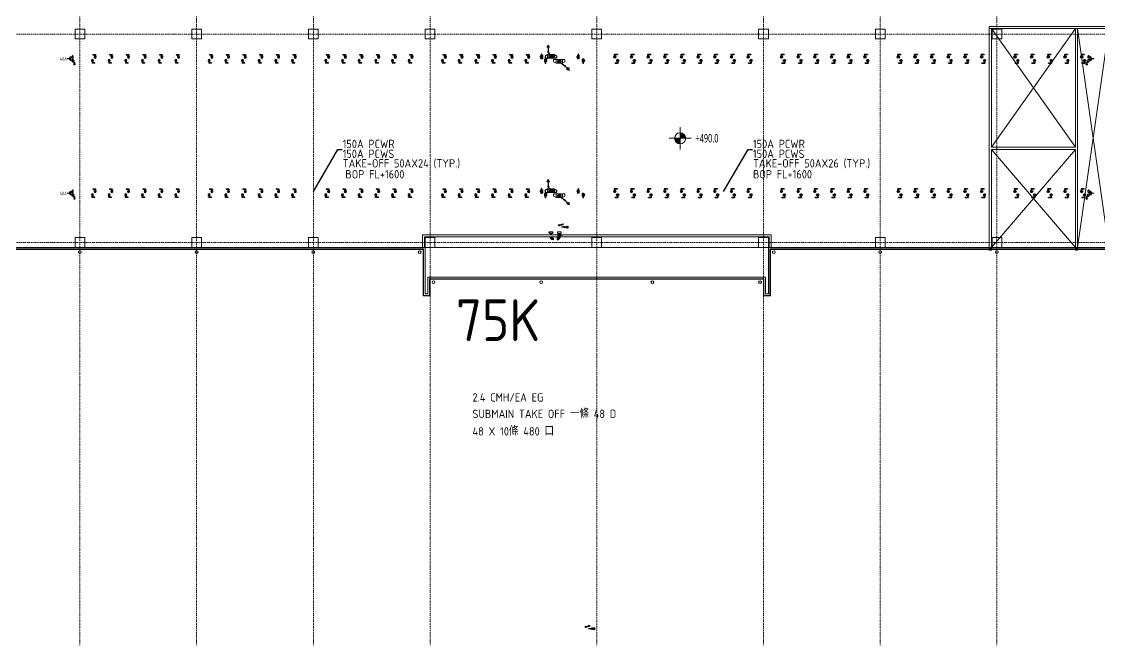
# Model space of a CAD drawing. Extents: x -181672 to 290600, y -29000 to 395522.
# Drawn here: x 97800 to 175378, y -29000 to 15900 of the extents above; entities that cross this region are included whole.
import ezdxf

# ---------------------------------------------------------------- set-up
doc = ezdxf.new("R2010")
doc.units = 0
doc.header["$LTSCALE"] = 10
for name, pattern in [('H12PL2$0$JJP_三點線', [0.9, 0.3, -0.15, 0, -0.15, 0, -0.15, 0, -0.15]), ('XFM7P20PCW-200K$0$CENTER', [2, 1.25, -0.25, 0.25, -0.25]), ('XFM7P20PCW-200K$0$CENTER2', [1.125, 0.75, -0.125, 0.125, -0.125])]:
    doc.linetypes.add(name, pattern=pattern)
for name, color, linetype in [('H12PL2$0$A-LABEL-HIGH.200K', 252, 'Continuous'), ('H12PL2$0$A-OBJE-2D', 252, 'Continuous'), ('H12PL2$0$A-OBJE-MEP', 252, 'Continuous'), ('H12PL2$0$A-WALL-EX', 252, 'Continuous'), ('H12PL2$0$A-WALL-IN', 252, 'Continuous'), ('H12PL2$0$A-WALL-IN.200K', 252, 'Continuous'), ('H12PL2$0$Hattch', 252, 'Continuous'), ('H12PL2$0$S-COL', 252, 'Continuous'), ('H12PL2$0$S-GRID', 252, 'Continuous'), ('H12PL2$0$S-SLAB-SHOW.200K', 252, 'Continuous'), ('H12PL2$0$S-WALL', 252, 'Continuous'), ('XFM7P20PCW$0$U-PV-TXT', 252, 'Continuous'), ('XFM7P20PCW-200K$0$M-CWTR-CENT', 1, 'XFM7P20PCW-200K$0$CENTER'), ('XFM7P20PCW-200K$0$M-CWTR-VAVE', 3, 'Continuous'), ('XFM7P20PCW-200K$0$M-FM-LINE2', 2, 'Continuous'), ('XFM7P20PCW-200K$0$P-PCWR-20.7-P', 6, 'Continuous'), ('XFM7P20PCW-200K$0$PCW 50K', 86, 'Continuous'), ('XFM7P20PCW-200K$0$PIPE-TEXT', 1, 'Continuous'), ('XFM7P20PCW-200K$0$U-PCW-TXT', 3, 'Continuous'), ('XFM7P20PCW-200K$0$U-PV-TXT', 3, 'Continuous')]:
    doc.layers.add(name, color=color, linetype=linetype)
doc.layers.add('XFM7P20PCW-200K$0$M-PIPE-PCWS', color=3, linetype='Continuous', lineweight=9)
doc.styles.add('H12PL2$0$Standard', font='', dxfattribs={"width": 0.8})
doc.styles.add('XFM7P20PCW$0$aa-txt', font='isocp.shx', dxfattribs={"bigfont": 'chineset'})
doc.styles.add('XFM7P20PCW-200K$0$aa-txt', font='isocp.shx', dxfattribs={"bigfont": 'chineset'})
doc.styles.add('XFM7P20PCW-200K$0$dim-txt', font='isocp.shx', dxfattribs={"width": 0.7, "bigfont": 'chineset'})
doc.styles.get('H12PL2$0$Standard').set_extended_font_data('Microsoft JhengHei')
doc.dimstyles.new('XFM7P20PCW-200K$0$adim-100', dxfattribs={"dimscale": 100, "dimtxt": 0.25, "dimasz": 0.25, "dimexe": 0.1, "dimexo": 0.5, "dimgap": 0.15, "dimtad": 0, "dimdec": 4, "dimtxsty": 'XFM7P20PCW-200K$0$dim-txt', "dimcen": -0.025, "dimclrd": 3, "dimclre": 3, "dimclrt": 256, "dimadec": 0, "dimazin": 0, "dimtfac": 1, "dimtdec": 4, "dimtmove": 0, "dimatfit": 3, "dimfxl": 1.25, "dimarcsym": 0})

# ---------------------------------------------------------------- blocks, each defined once
blk = doc.blocks.new('H12PL2')
at = {"layer": 'H12PL2$0$Hattch', "linetype": 'Continuous', "lineweight": 0}
for points in [[(145200, 7500), (145600, 7500), (145569.55, 7653.07), (145482.84, 7782.84), (145353.07, 7869.55), (145200, 7900)], [(145200, 7500), (144800, 7500), (144830.45, 7346.93), (144917.16, 7217.16), (145046.93, 7130.45), (145200, 7100)]]:
    blk.add_hatch(color=256, dxfattribs=at).paths.add_polyline_path(points)
at = {"layer": 'H12PL2$0$A-LABEL-HIGH.200K', "lineweight": 0}
for p, q in [((145200, 6700), (145200, 8300)), ((144400, 7500), (146000, 7500))]:
    blk.add_line(p, q, dxfattribs=at)
blk.add_circle((145200, 7500), 400, dxfattribs=at)
at = {"layer": 'H12PL2$0$A-OBJE-2D', "lineweight": 0}
for p, q in [((167600, 6850), (173650, 15400)), ((173650, 6850), (167600, 15400)), ((173800, -350), (176050, 15400)), ((176050, -350), (173800, 15400)), ((167600, -350), (173650, 6700)), ((173650, -350), (167600, 6700))]:
    blk.add_line(p, q, dxfattribs=at)
at = {"layer": 'H12PL2$0$A-OBJE-MEP', "lineweight": 0, "flags": 128}
for points in [[(102095, -700, 1), (101905, -700, 1)], [(110495, -700, 1), (110305, -700, 1)], [(118895, -700, 1), (118705, -700, 1)], [(126545, -700, 1), (126355, -700, 1)], [(152045, -700, 1), (151855, -700, 1)], [(159695, -700, 1), (159505, -700, 1)], [(168095, -700, 1), (167905, -700, 1)], [(127545, -2850, 1), (127355, -2850, 1)], [(135295, -2850, 1), (135105, -2850, 1)], [(143295, -2850, 1), (143105, -2850, 1)], [(151045, -2850, 1), (150855, -2850, 1)]]:
    blk.add_lwpolyline(points, format="xyb", close=True, dxfattribs=at)
at = {"layer": 'H12PL2$0$A-OBJE-MEP', "lineweight": 0}
for centre in [(102000, -700), (110400, -700), (118800, -700), (126450, -700), (151950, -700), (159600, -700), (168000, -700), (127450, -2850), (135200, -2850), (143200, -2850), (150950, -2850)]:
    blk.add_circle(centre, 100, dxfattribs=at)
at = {"layer": 'H12PL2$0$A-WALL-EX', "lineweight": 0}
for p, q in [((126700, -465), (77050, -465)), ((126735, -465), (126700, -465)), ((126735, -465), (126700, -465)), ((126735, -500), (126735, -465)), ((126735, -3815), (126735, -500)), ((151700, -465), (151665, -465)), ((151700, -465), (151665, -465)), ((151665, -465), (151665, -500)), ((151665, -500), (151665, -3700)), ((176150, -465), (151700, -465)), ((127165, -2615), (127165, -2650)), ((127165, -2615), (127165, -2650)), ((127200, -2615), (127165, -2615)), ((127165, -2650), (127165, -3815)), ((151200, -2615), (127200, -2615)), ((151235, -2615), (151200, -2615)), ((151235, -2650), (151235, -2615)), ((151235, -2650), (151235, -2615)), ((151235, -3815), (151235, -2650)), ((126735, -3815), (126850, -3815)), ((126735, -3815), (126850, -3815)), ((127050, -3815), (126850, -3815)), ((127050, -3815), (127165, -3815)), ((127050, -3815), (127165, -3815)), ((151235, -3815), (151350, -3815)), ((151235, -3815), (151350, -3815)), ((151665, -3815), (151350, -3815)), ((151665, -3815), (151665, -3700)), ((151665, -3815), (151665, -3700))]:
    blk.add_line(p, q, dxfattribs=at)
at = {"layer": 'H12PL2$0$A-WALL-EX', "lineweight": 0, "flags": 128}
for points in [[(126735, -350), (77050, -350)], [(77050, -500), (126700, -500)], [(77050, -500), (126700, -500)], [(77050, -500), (126700, -500)], [(126700, -500), (126700, -3850)], [(126850, -350), (126735, -350)], [(126850, -3700), (126850, -350)], [(151550, -350), (151665, -350)], [(151550, -350), (151550, -3700)], [(176150, -350), (151665, -350)], [(151700, -500), (176150, -500)], [(151700, -500), (176150, -500)], [(151700, -500), (176150, -500)], [(151700, -3815), (151700, -500)], [(127050, -2500), (127050, -2615)], [(151350, -2500), (127050, -2500)], [(127050, -2615), (127050, -3700)], [(151200, -2650), (127200, -2650)], [(151200, -2650), (127200, -2650)], [(127200, -3850), (127200, -2650)], [(127200, -2650), (151200, -2650)], [(151200, -2650), (151200, -3850)], [(151350, -2500), (151350, -2615)], [(151350, -3700), (151350, -2615)], [(126700, -3850), (126735, -3850)], [(126735, -3850), (127165, -3850)], [(127050, -3700), (126850, -3700)], [(127200, -3850), (127165, -3850)], [(151200, -3850), (151235, -3850)], [(151235, -3850), (151700, -3850)], [(151550, -3700), (151350, -3700)], [(151700, -3850), (151700, -3815)]]:
    blk.add_lwpolyline(points, dxfattribs=at)
at = {"layer": 'H12PL2$0$A-WALL-IN', "lineweight": 0, "flags": 128}
for points in [[(167450, 15550), (167600, 15550)], [(167450, 15550), (167450, -440)], [(176800, 15550), (167600, 15550)], [(167600, 15400), (173650, 15400)], [(167600, 6850), (167600, 15400)], [(173650, 15400), (173650, 6850)], [(173800, 15400), (176800, 15400)], [(173800, -440), (173800, 15400)], [(173650, 6850), (167600, 6850)], [(167600, 6700), (173650, 6700)], [(167600, -440), (167600, 6700)], [(173650, 6700), (173650, -440)], [(167450, -440), (167600, -440)], [(173650, -440), (173800, -440)]]:
    blk.add_lwpolyline(points, dxfattribs=at)
at = {"layer": 'H12PL2$0$A-WALL-IN.200K', "lineweight": 0, "flags": 128}
for points in [[(126650, 550), (126650, 400)], [(151750, 550), (126650, 550)], [(126650, 400), (126650, -350)], [(126800, -350), (126800, 400)], [(126800, 400), (151600, 400)], [(151600, 400), (151600, -350)], [(151750, 550), (151750, 400)], [(151750, -350), (151750, 400)], [(126800, -350), (126650, -350)], [(151750, -350), (151600, -350)]]:
    blk.add_lwpolyline(points, dxfattribs=at)
at = {"layer": 'H12PL2$0$S-COL', "lineweight": 0, "flags": 128}
for points in [[(101650, 14650), (102350, 14650), (102350, 15350), (101650, 15350)], [(110050, 14650), (110750, 14650), (110750, 15350), (110050, 15350)], [(118450, 14650), (119150, 14650), (119150, 15350), (118450, 15350)], [(126850, 14650), (127550, 14650), (127550, 15350), (126850, 15350)], [(138850, 14650), (139550, 14650), (139550, 15350), (138850, 15350)], [(150850, 14650), (151550, 14650), (151550, 15350), (150850, 15350)], [(159250, 14650), (159950, 14650), (159950, 15350), (159250, 15350)], [(167650, 14650), (168350, 14650), (168350, 15350), (167650, 15350)], [(126850, 350), (126850, -350), (127550, -350), (127550, 350)], [(138850, -350), (139550, -350), (139550, 350), (138850, 350)], [(150850, 350), (150850, -350), (151550, -350), (151550, 350)]]:
    blk.add_lwpolyline(points, close=True, dxfattribs=at)
for points in [[(102350, -350), (102350, 350), (101650, 350), (101650, -350)], [(110750, -350), (110750, 350), (110050, 350), (110050, -350)], [(119150, -350), (119150, 350), (118450, 350), (118450, -350)], [(159950, -350), (159950, 350), (159250, 350), (159250, -350)], [(168350, -350), (168350, 350), (167650, 350), (167650, -350)]]:
    blk.add_lwpolyline(points, dxfattribs=at)
at = {"layer": 'H12PL2$0$S-GRID', "linetype": 'H12PL2$0$JJP_三點線', "lineweight": 0}
for p, q in [((102000, 128250), (102000, -28000)), ((110400, 128250), (110400, -28000)), ((118800, 128250), (118800, -28000)), ((127200, 128250), (127200, -28000)), ((139200, 128250), (139200, -28000)), ((151200, 128250), (151200, -28000)), ((159600, 128250), (159600, -28000)), ((168000, 128250), (168000, -28000)), ((-29000, 15000), (289600, 15000)), ((-29000, 0), (289600, 0)), ((102000, -28000), (102000, -29000)), ((110400, -28000), (110400, -29000)), ((118800, -28000), (118800, -29000)), ((127200, -28000), (127200, -29000)), ((139200, -28000), (139200, -29000)), ((151200, -28000), (151200, -29000)), ((159600, -28000), (159600, -29000)), ((168000, -28000), (168000, -29000))]:
    blk.add_line(p, q, dxfattribs=at)
at = {"layer": 'H12PL2$0$S-SLAB-SHOW.200K', "lineweight": 0, "flags": 128}
blk.add_lwpolyline([(18450, -350), (167450, -350), (167450, 15400), (178450, 15400), (178450, 18700), (39500, 18700), (39500, 10975), (18450, 10975)], close=True, dxfattribs=at)
at = {"layer": 'H12PL2$0$S-WALL', "lineweight": 0}
for p, q in [((167450, -330), (167450, -550)), ((167450, -550), (167600, -550)), ((167600, -550), (167600, -330)), ((173650, -330), (173650, -550)), ((173650, -550), (173800, -550)), ((173800, -550), (173800, -330))]:
    blk.add_line(p, q, dxfattribs=at)
at = {"layer": 'H12PL2$0$A-LABEL-HIGH.200K', "lineweight": 0, "insert": (146300, 7190.12), "char_height": 600, "attachment_point": 7, "style": 'H12PL2$0$Standard'}
blk.add_mtext('\\A1;{\\W0.68;+490.0}', dxfattribs=at)
blk = doc.blocks.new('XFM7P20PCW')
at = {"layer": 'XFM7P20PCW$0$U-PV-TXT', "extrusion": (0, 0, -1), "style": 'XFM7P20PCW$0$aa-txt', "text_generation_flag": 2}
blk.add_text('75K', height=3000, dxfattribs=at).set_placement((-129056.14362, -7093.70979, 0))
blk = doc.blocks.new('XFM7P20PCW-200K$0$Ca-200')
for p, q in [((-11, 0), (11, 0)), ((11, -4.3), (11, 0)), ((-11, -4.3), (-11, 0))]:
    blk.add_line(p, q)
for centre, radius, start, end in [((-6.8, -4.3), 4.2, 180, 241.90824), ((0, 8.4), 18.5, 241.90824, 298.09176), ((6.8, -4.3), 4.2, 298.09176, 0)]:
    blk.add_arc(centre, radius, start, end)
blk = doc.blocks.new('XFM7P20PCW-200K$0$Es-100')
blk.add_lwpolyline([(5.7, 0, 0.414214), (-15.2, 21), (-15.2, 9.5, -0.414214), (-5.7, 0)], format="xyb", close=True)
at = {"color": 1, "linetype": 'XFM7P20PCW-200K$0$CENTER'}
blk.add_arc((-15.2, 0), 15.2, 0, 90, dxfattribs=at)
blk = doc.blocks.new('XFM7P20PCW-200K$0$A$C88d2ca24')
at = {"color": 1, "linetype": 'ByBlock'}
for p, q in [((10, 59), (328, 59)), ((82, 81), (67, 95)), ((103, 31), (103, 88)), ((103, 31), (103, 88)), ((103, 86), (103, 32)), ((103, 78), (103, 39)), ((103, 70), (103, 49)), ((103, 70), (103, 49)), ((103, 70), (103, 49)), ((125, 38), (139, 23))]:
    blk.add_line(p, q, dxfattribs=at)
at = {"linetype": 'ByBlock'}
for p, q in [((19, 59), (19, 59)), ((19, 59), (19, 59)), ((23, 63), (51, 63)), ((23, 56), (51, 56)), ((38, 83), (37, 63)), ((37, 56), (38, 35)), ((40, 85), (38, 83)), ((38, 83), (56, 83)), ((38, 35), (40, 33)), ((38, 35), (56, 35)), ((40, 85), (57, 85)), ((40, 33), (57, 33)), ((59, 58), (59, 60)), ((59, 60), (67, 60)), ((59, 58), (67, 58)), ((60, 52), (65, 53)), ((62, 44), (67, 46)), ((64, 70), (64, 68)), ((65, 37), (72, 41)), ((67, 63), (67, 65)), ((67, 60), (67, 58)), ((72, 94), (68, 87)), ((68, 87), (72, 81)), ((70, 31), (73, 34)), ((72, 94), (79, 94)), ((72, 81), (79, 81)), ((73, 59), (87, 68)), ((73, 59), (87, 50)), ((75, 26), (78, 29)), ((83, 87), (79, 94)), ((79, 81), (83, 87)), ((81, 21), (85, 28)), ((85, 128), (85, 121)), ((88, 18), (90, 22)), ((93, 136), (97, 136)), ((94, 76), (122, 76)), ((94, 43), (122, 43)), ((96, 16), (97, 20)), ((97, 136), (97, 131)), ((102, 125), (97, 131)), ((101, 65), (107, 65)), ((101, 54), (107, 54)), ((102, 15), (102, 23)), ((104, 23), (102, 23)), ((104, 15), (102, 15)), ((104, 15), (104, 23)), ((105, 125), (108, 129)), ((108, 17), (108, 21)), ((110, 17), (110, 21)), ((113, 124), (111, 129)), ((112, 24), (111, 24)), ((112, 22), (111, 22)), ((112, 16), (111, 16)), ((112, 15), (111, 15)), ((113, 17), (113, 21)), ((115, 17), (115, 21)), ((116, 124), (120, 128)), ((125, 122), (123, 127)), ((128, 37), (124, 31)), ((124, 31), (128, 25)), ((127, 121), (132, 124)), ((128, 74), (207, 74)), ((128, 45), (207, 45)), ((128, 37), (135, 38)), ((128, 25), (135, 25)), ((135, 117), (134, 122)), ((139, 31), (135, 38)), ((135, 25), (139, 31)), ((137, 116), (143, 118)), ((145, 111), (145, 116)), ((147, 109), (152, 110)), ((161, 30), (147, 30)), ((163, 32), (148, 32)), ((153, 103), (154, 108)), ((155, 101), (160, 101)), ((160, 93), (162, 98)), ((161, 91), (167, 90)), ((163, 32), (161, 30)), ((163, 41), (163, 32)), ((165, 83), (168, 88)), ((172, 41), (165, 41)), ((166, 81), (171, 79)), ((170, 74), (172, 76)), ((207, 74), (228, 72)), ((207, 45), (228, 46)), ((228, 72), (310, 72)), ((228, 46), (310, 46))]:
    blk.add_line(p, q, dxfattribs=at)
for points in [[(81, 109), (0, 109), (0, 85), (57, 85)], [(85, 10), (0, 10), (0, 33), (57, 33)], [(85, 119), (37, 119), (37, 109)], [(170, 10), (170, 0), (37, 0), (37, 10)], [(207, 33), (207, 10), (121, 10)], [(170, 109), (170, 119), (135, 119)], [(207, 85), (207, 109), (145, 109)], [(163, 33), (207, 33)], [(166, 85), (207, 85)]]:
    blk.add_lwpolyline(points, dxfattribs=at)
for points in [[(64, 70, 0.120011), (63, 69, 0.104957), (62, 68, 0.088923), (61, 68, 0.080167), (61, 66, 0.080167), (61, 65, 0.088923), (62, 64, 0.104957), (63, 64, 0.120011), (64, 63, 0.120011), (65, 64, 0.104957), (66, 64, 0.088923), (66, 65, 0.088923)], [(64, 68, 0.120011), (63, 68, 0.104957), (63, 68, 0.088923), (63, 67, 0.080167), (63, 66, 0.080167), (63, 66, 0.088923), (63, 65, 0.104957), (63, 65, 0.120011), (64, 65, 0.120011), (64, 65, 0.104957), (65, 65, 0.088923), (65, 66)], [(67, 63, 0.108254), (68, 64, 0.102013), (69, 64, 0.094273), (70, 65, 0.089446), (70, 66, 0.089446), (70, 68, 0.094273), (69, 69, 0.102013), (68, 69, 0.108254), (67, 70, 0.108254), (66, 69, 0.207462), (65, 68, -0.005899), (65, 66)], [(67, 65, 0.108254), (68, 65, 0.102013), (68, 65, 0.094273), (68, 66, 0.089446), (69, 66, 0.089446), (68, 67, 0.094273), (68, 68, 0.102013), (68, 68, 0.108254), (67, 68, 0.088886), (67, 68, 0.178069), (67, 67, -0.005748), (66, 66, -0.005748)]]:
    blk.add_lwpolyline(points, format="xyb", dxfattribs=at)
for centre in [(76, 87), (131, 31)]:
    blk.add_circle(centre, 5.1, dxfattribs=at)
for centre, radius, start, end in [((23, 59), 3.22, 90, 180), ((23, 59), 3.22, 180, 270), ((103, 59), 52.9, 121.18658, 328.81342), ((63, 66), 1.88, 341.66631, 342.65462), ((66, 66), 0.559, 333.60404, 355.76216), ((66, 121), 19.3, 301.18658, 0), ((93, 128), 7.74, 90, 180), ((111, 59), 25.7, 143.7197, 216.2803), ((94, 72), 3.87, 90, 143.7197), ((94, 46), 3.87, 216.2803, 270), ((101, 59), 5.71, 90, 270), ((103, 126), 1.7, 217.5, 322.5), ((107, 59), 5.71, 270, 90), ((109, 128), 1.7, 27.5, 142.5), ((111, 21), 2.76, 90, 180), ((111, 17), 2.76, 180, 270), ((111, 21), 1.26, 90, 180), ((111, 17), 1.26, 180, 270), ((112, 21), 2.76, 0, 90), ((112, 21), 1.26, 0, 90), ((112, 17), 1.26, 270, 0), ((112, 17), 2.76, 270, 0), ((115, 125), 1.7, 207.5, 312.5), ((121, 126), 1.7, 17.5, 132.5), ((128, 85), 10.5, 233.1301, 270), ((128, 34), 10.5, 90, 126.8699), ((126, 122), 1.7, 197.5, 302.5), ((133, 122), 1.7, 7.5, 122.5), ((137, 117), 1.7, 187.5, 292.5), ((143, 116), 1.7, 357.5, 112.5), ((146, 110), 1.7, 177.5, 282.5), ((165, 22), 19.3, 90, 148.81342), ((152, 108), 1.7, 347.5, 102.5), ((155, 102), 1.7, 167.5, 272.5), ((160, 99), 1.7, 337.5, 92.5), ((161, 93), 1.7, 157.5, 262.5), ((166, 82), 1.7, 147.5, 252.5), ((166, 89), 1.7, 327.5, 82.5), ((171, 77), 1.7, 317.5, 72.5), ((172, 49), 7.74, 270, 325.82289), ((310, 59), 13, 270, 90)]:
    blk.add_arc(centre, radius, start, end, dxfattribs=at)
at = {"color": 1, "linetype": 'ByBlock'}
for start, end in [(121.83335, 148.16665), (301.83335, 328.16665)]:
    blk.add_arc((104, 59), 39.6, start, end, dxfattribs=at)
blk = doc.blocks.new('XFM7P20PCW-200K$0$MA20D1')
at = {"linetype": 'ByBlock'}
for p, q in [((-0.5, -0.25), (-0.5, 0.25)), ((-0.5, -0.25), (0.5, 0.25)), ((0.5, -0.25), (-0.5, 0.25)), ((0.5, 0.25), (0.5, -0.25))]:
    blk.add_line(p, q, dxfattribs=at)
blk = doc.blocks.new('XFM7P20PCW-200K$0$A$C1194dcbb')
at = {"color": 1, "linetype": 'ByBlock'}
for p, q in [((0, 76), (357, 76)), ((99, 107), (78, 128)), ((130, 35), (130, 117)), ((130, 35), (130, 117)), ((130, 114), (130, 36)), ((130, 103), (130, 47)), ((130, 91), (130, 61)), ((130, 91), (130, 61)), ((130, 91), (130, 61)), ((161, 45), (182, 24))]:
    blk.add_line(p, q, dxfattribs=at)
at = {"linetype": 'ByBlock'}
for p, q in [((14, 76), (14, 76)), ((14, 76), (14, 76)), ((18, 81), (54, 81)), ((18, 71), (54, 71)), ((39, 71), (41, 51)), ((41, 101), (40, 81)), ((44, 104), (41, 101)), ((41, 101), (58, 101)), ((41, 51), (44, 48)), ((41, 51), (58, 51)), ((44, 104), (59, 104)), ((44, 48), (59, 48)), ((67, 74), (67, 78)), ((67, 78), (78, 78)), ((67, 74), (78, 74)), ((68, 65), (75, 66)), ((71, 54), (77, 57)), ((73, 91), (73, 89)), ((76, 41), (85, 50)), ((78, 82), (78, 84)), ((78, 78), (78, 74)), ((85, 125), (79, 116)), ((79, 116), (85, 107)), ((82, 36), (87, 40)), ((85, 125), (95, 125)), ((85, 107), (95, 107)), ((86, 76), (107, 89)), ((86, 76), (107, 63)), ((90, 28), (94, 33)), ((101, 116), (95, 125)), ((95, 107), (101, 116)), ((99, 21), (104, 31)), ((104, 175), (104, 165)), ((108, 17), (111, 23)), ((115, 186), (121, 186)), ((116, 100), (156, 100)), ((116, 52), (156, 52)), ((119, 14), (120, 20)), ((121, 186), (121, 179)), ((128, 170), (121, 179)), ((126, 84), (135, 84)), ((126, 68), (135, 68)), ((128, 13), (128, 24)), ((132, 24), (128, 24)), ((132, 13), (128, 13)), ((132, 170), (137, 177)), ((132, 13), (132, 24)), ((137, 16), (137, 21)), ((139, 16), (139, 21)), ((145, 169), (141, 176)), ((142, 25), (141, 25)), ((142, 23), (141, 23)), ((142, 14), (141, 14)), ((142, 12), (141, 12)), ((144, 16), (144, 21)), ((146, 16), (146, 21)), ((148, 169), (154, 174)), ((161, 165), (158, 173)), ((165, 45), (160, 35)), ((160, 35), (165, 26)), ((164, 164), (171, 168)), ((165, 97), (239, 97)), ((165, 55), (239, 55)), ((165, 45), (176, 45)), ((165, 26), (176, 26)), ((176, 159), (175, 167)), ((181, 36), (176, 45)), ((176, 26), (181, 36)), ((179, 157), (186, 160)), ((189, 150), (190, 158)), ((192, 147), (200, 149)), ((212, 33), (193, 33)), ((215, 36), (195, 36)), ((201, 138), (203, 146)), ((204, 135), (212, 136)), ((211, 125), (214, 132)), ((215, 36), (212, 33)), ((213, 122), (221, 121)), ((216, 50), (215, 36)), ((218, 110), (223, 117)), ((229, 50), (219, 50)), ((220, 107), (227, 104)), ((226, 97), (228, 100)), ((239, 97), (269, 95)), ((239, 55), (269, 57)), ((269, 95), (331, 95)), ((269, 57), (331, 57))]:
    blk.add_line(p, q, dxfattribs=at)
for points in [[(76, 129), (6, 129), (6, 104), (59, 104)], [(76, 23), (6, 23), (6, 48), (59, 48)], [(94, 144), (34, 144), (34, 129)], [(95, 8), (34, 8), (34, 23)], [(226, 23), (226, 8), (165, 8)], [(254, 48), (254, 23), (184, 23)], [(226, 129), (226, 144), (203, 144)], [(254, 104), (254, 129), (213, 129)], [(216, 48), (254, 48)], [(228, 104), (254, 104)]]:
    blk.add_lwpolyline(points, dxfattribs=at)
for points in [[(73, 91, 0.120011), (71, 90, 0.104957), (70, 89, 0.088923), (69, 88, 0.080167), (69, 86, 0.080167), (69, 85, 0.088923), (70, 83, 0.104957), (71, 82, 0.120011), (73, 82, 0.120011), (75, 82, 0.104957), (76, 83, 0.088923), (77, 85, 0.088923)], [(73, 89, 0.120011), (72, 88, 0.104957), (72, 88, 0.088923), (72, 87, 0.080167), (71, 86, 0.080167), (72, 85, 0.088923), (72, 85, 0.104957), (72, 84, 0.120011), (73, 84, 0.120011), (74, 84, 0.104957), (74, 85, 0.088923), (75, 85)], [(78, 82, 0.108254), (80, 82, 0.102013), (81, 83, 0.094273), (82, 85, 0.089446), (82, 86, 0.089446), (82, 88, 0.094273), (81, 89, 0.102013), (80, 90, 0.108254), (78, 91, 0.108254), (77, 90, 0.207462), (75, 88, -0.005899), (75, 86)], [(78, 84, 0.108254), (79, 84, 0.102013), (79, 85, 0.094273), (80, 85, 0.089446), (80, 86, 0.089446), (80, 87, 0.094273), (79, 88, 0.102013), (79, 88, 0.108254), (78, 89, 0.088886), (78, 88, 0.178069), (77, 88, -0.005748), (77, 85, -0.005748)]]:
    blk.add_lwpolyline(points, format="xyb", dxfattribs=at)
for centre in [(90, 116), (170, 35)]:
    blk.add_circle(centre, 7.32, dxfattribs=at)
for centre, radius, start, end in [((18, 76), 4.63, 90, 180), ((18, 76), 4.63, 180, 270), ((130, 76), 76.1, 121.18658, 328.81342), ((72, 86), 2.7, 341.66631, 342.65462), ((76, 85), 0.803, 333.60404, 355.76216), ((76, 165), 27.8, 301.18658, 0), ((115, 175), 11.1, 90, 180), ((141, 76), 36.9, 143.7197, 216.2803), ((116, 95), 5.56, 90, 143.7197), ((116, 57), 5.56, 216.2803, 270), ((126, 76), 8.2, 90, 270), ((130, 172), 2.44, 217.5, 322.5), ((135, 76), 8.2, 270, 90), ((139, 175), 2.44, 27.5, 142.5), ((141, 21), 3.97, 90, 180), ((141, 16), 3.97, 180, 270), ((141, 21), 1.81, 90, 180), ((141, 16), 1.81, 180, 270), ((142, 21), 3.97, 0, 90), ((142, 21), 1.81, 0, 90), ((142, 16), 1.81, 270, 0), ((142, 16), 3.97, 270, 0), ((147, 170), 2.44, 207.5, 312.5), ((156, 172), 2.44, 17.5, 132.5), ((165, 112), 15.1, 233.1301, 270), ((165, 40), 15.1, 90, 126.8699), ((163, 166), 2.44, 197.5, 302.5), ((172, 166), 2.44, 7.5, 122.5), ((178, 159), 2.44, 187.5, 292.5), ((187, 158), 2.44, 357.5, 112.5), ((192, 150), 2.44, 177.5, 282.5), ((219, 22), 27.8, 90, 148.81342), ((201, 147), 2.44, 347.5, 102.5), ((204, 138), 2.44, 167.5, 272.5), ((213, 124), 2.44, 157.5, 262.5), ((212, 133), 2.44, 337.5, 92.5), ((220, 109), 2.44, 147.5, 252.5), ((221, 118), 2.44, 327.5, 82.5), ((227, 102), 2.44, 317.5, 72.5), ((229, 61), 11.1, 270, 325.82289), ((331, 76), 18.7, 270, 90)]:
    blk.add_arc(centre, radius, start, end, dxfattribs=at)
at = {"color": 1, "linetype": 'ByBlock'}
for start, end in [(121.83335, 148.16665), (301.83335, 328.16665)]:
    blk.add_arc((130, 76), 56.9, start, end, dxfattribs=at)
blk = doc.blocks.new('*U1134')
blk.add_lwpolyline([(3, -5), (6, 0), (3, 5), (-3, 5), (-6, 0), (-3, -5)], close=True)
blk.add_circle((0, 0), 5.2)
blk = doc.blocks.new('*U1135')
at = {"color": 0, "linetype": 'ByBlock', "lineweight": -2, "transparency": 16777216}
blk.add_blockref('*U1134', (3364, 91), dxfattribs=at)
for p, rotation in [((3392, 139), 299.9999999999999), ((3392, 43), 59.99999999999999), ((3447, 139), 240), ((3447, 43), 120), ((3475, 91), 180)]:
    blk.add_blockref('*U1134', p, dxfattribs=dict(at, rotation=rotation))
blk = doc.blocks.new('XFM7P20PCW-200K$0$A$C8d748a97')
blk.add_line((73, 99), (73, 99))
for centre, radius in [((62, 62), 62.5), ((39, 62, 0), 30), ((39, 62, 0), 28.5), ((89, 63, 0), 17.5), ((89, 63, 0), 15.5)]:
    blk.add_circle(centre, radius)
at = {"layer": 'XFM7P20PCW-200K$0$P-PCWR-20.7-P'}
blk.add_circle((62, 62), 11.1, dxfattribs=at)
at = {"rotation": 90.10000000000002}
blk.add_blockref('*U1135', (160, -3357), dxfattribs=at)
blk = doc.blocks.new('XFM7P20PCW-200K$0$Es-050')
for p, q in [((-7.6, 10.6), (-7.6, 4.6)), ((3, 0), (-3, 0))]:
    blk.add_line(p, q)
for radius in [10.6, 4.6]:
    blk.add_arc((-7.6, 0), radius, 0, 90)
at = {"color": 1, "linetype": 'XFM7P20PCW-200K$0$CENTER'}
blk.add_arc((-7.6, 0), 7.62, 0, 90, dxfattribs=at)
blk = doc.blocks.new('XFM7P20PCW-200K$0$Ca-150')
for p, q in [((8.4, 0), (-8.4, 0)), ((-8.4, -4.3), (-8.4, 0)), ((8.4, -4.3), (8.4, 0))]:
    blk.add_line(p, q)
for centre, radius, start, end in [((-5.1, -4.3), 3.28, 180, 241.94306), ((0, 5.3), 14.2, 241.94306, 298.05694), ((5.1, -4.3), 3.28, 298.05694, 0)]:
    blk.add_arc(centre, radius, start, end)
blk = doc.blocks.new('XFM7P20PCW-200K$0$A$C02afc0ee')
at = {"color": 1, "linetype": 'ByBlock'}
for p, q in [((-59, 0), (223, 0)), ((-14, 14), (-24, 24)), ((0, -19), (0, 19)), ((0, -19), (0, 19)), ((0, 18), (0, -18)), ((14, -14), (24, -24))]:
    blk.add_line(p, q, dxfattribs=at)
at = {"linetype": 'ByBlock'}
for p, q in [((-52, 0), (-52, 0)), ((-52, 0), (-52, 0)), ((-50, 2), (-35, 2)), ((-38, 22), (-40, 20)), ((-40, 20), (-29, 20)), ((-40, 20), (-40, 2)), ((-38, 22), (-28, 22)), ((-29, -1), (-29, 1)), ((-29, 1), (-24, 1)), ((-26, 7), (-26, 6)), ((-21, 23), (-24, 19)), ((-24, 19), (-21, 14)), ((-24, 3), (-24, 4)), ((-24, 1), (-24, -1)), ((-21, 23), (-16, 23)), ((-21, 14), (-16, 14)), ((-20, 0), (-11, 6)), ((-20, 0), (-11, -6)), ((-14, 19), (-16, 23)), ((-16, 14), (-14, 19)), ((-12, 46), (-12, 41)), ((-7, 51), (-4, 51)), ((-7, 11), (12, 11)), ((-4, 51), (-4, 48)), ((-1, 44), (-4, 48)), ((-2, 4), (2, 4)), ((0, 12), (0, -13)), ((0, 7), (0, -7)), ((0, 7), (0, -7)), ((0, 7), (0, -7)), ((1, 44), (3, 47)), ((7, 43), (5, 47)), ((8, 43), (11, 45)), ((14, 41), (13, 45)), ((16, 41), (19, 43)), ((16, 10), (137, 10)), ((21, 38), (21, 42)), ((23, 38), (26, 39)), ((27, 34), (28, 38)), ((29, 33), (32, 34)), ((33, 29), (34, 32)), ((34, 28), (38, 28)), ((37, 23), (39, 26)), ((38, 21), (42, 21)), ((41, 16), (43, 19)), ((41, 14), (45, 13)), ((44, 10), (45, 11)), ((137, 10), (151, 9)), ((151, 9), (211, 9)), ((-50, -2), (-35, -2)), ((-40, -2), (-40, -20)), ((-40, -20), (-38, -21)), ((-40, -20), (-29, -20)), ((-38, -21), (-28, -21)), ((-29, -1), (-24, -1)), ((-29, -5), (-26, -4)), ((-27, -10), (-25, -9)), ((-25, -14), (-21, -12)), ((-22, -19), (-20, -17)), ((-19, -22), (-17, -20)), ((-15, -25), (-12, -21)), ((-10, -27), (-9, -25)), ((-7, -11), (12, -11)), ((-5, -29), (-5, -26)), ((-2, -4), (2, -4)), ((-1, -29), (-1, -24)), ((1, -24), (-1, -24)), ((1, -29), (-1, -29)), ((1, -29), (1, -24)), ((3, -28), (3, -25)), ((4, -28), (4, -25)), ((6, -24), (5, -24)), ((6, -25), (5, -25)), ((6, -29), (5, -29)), ((6, -30), (5, -30)), ((6, -28), (6, -25)), ((7, -28), (7, -25)), ((16, -14), (14, -19)), ((14, -19), (16, -23)), ((16, -10), (137, -10)), ((16, -14), (21, -14)), ((16, -23), (21, -23)), ((23, -19), (21, -14)), ((21, -23), (23, -19)), ((38, -20), (29, -20)), ((39, -18), (30, -18)), ((39, -18), (38, -20)), ((40, -12), (39, -18)), ((46, -12), (41, -12)), ((137, -10), (151, -9)), ((151, -9), (211, -9))]:
    blk.add_line(p, q, dxfattribs=at)
for points in [[(-13, 38), (-69, 38), (-69, 22)], [(-69, 22), (-28, 22)], [(-12, 42), (-37, 42), (-37, 38)], [(17, 42), (14, 42)], [(37, 38), (37, 42), (21, 42)], [(23, 38), (21, 38)], [(38, 22), (69, 22), (69, 38), (28, 38)], [(-69, -21), (-28, -21)], [(28, -21), (69, -21), (69, -38), (-69, -38), (-69, -21)], [(37, -38), (37, -42), (-37, -42), (-37, -38)]]:
    blk.add_lwpolyline(points)
for points in [[(-26, 7, 0.120011), (-27, 7, 0.104957), (-28, 6, 0.088923), (-28, 6, 0.080167), (-28, 5, 0.080167), (-28, 4, 0.088923), (-28, 4, 0.104957), (-27, 3, 0.120011), (-26, 3, 0.120011), (-26, 3, 0.104957), (-25, 4, 0.088923), (-25, 4, 0.088923)], [(-26, 6, 0.120011), (-27, 6, 0.104957), (-27, 6, 0.088923), (-27, 5, 0.080167), (-27, 5, 0.080167), (-27, 4, 0.088923), (-27, 4, 0.104957), (-27, 4, 0.120011), (-26, 4, 0.120011), (-26, 4, 0.104957), (-26, 4, 0.088923), (-26, 4)], [(-24, 3, 0.108254), (-23, 3, 0.102013), (-23, 3, 0.094273), (-22, 4, 0.089446), (-22, 5, 0.089446), (-22, 6, 0.094273), (-23, 6, 0.102013), (-23, 7, 0.108254), (-24, 7, 0.108254), (-25, 7, 0.207462), (-25, 6, -0.005899), (-26, 5)], [(-24, 4, 0.108254), (-24, 4, 0.102013), (-24, 4, 0.094273), (-23, 4, 0.089446), (-23, 5, 0.089446), (-23, 5, 0.094273), (-24, 6, 0.102013), (-24, 6, 0.108254), (-24, 6, 0.088886), (-24, 6, 0.178069), (-24, 6, -0.005748), (-25, 4, -0.005748)]]:
    blk.add_lwpolyline(points, format="xyb", dxfattribs=at)
for centre in [(-19, 19), (19, -19)]:
    blk.add_circle(centre, 3.39, dxfattribs=at)
for centre, radius, start, end in [((-50, 0), 2.14, 90, 180), ((-50, 0), 2.14, 180, 270), ((0, 0), 35.2, 121.18658, 328.81342), ((-27, 5), 1.25, 341.66631, 342.65462), ((-25, 4), 0.372, 333.60404, 355.76216), ((-25, 41), 12.9, 301.18658, 0), ((-7, 46), 5.15, 90, 180), ((5, 0), 17.1, 143.7197, 216.2803), ((-7, 9), 2.57, 90, 143.7197), ((-2, 0), 3.8, 90, 270), ((0, 44), 1.13, 217.5, 322.5), ((2, 0), 3.8, 270, 90), ((4, 46), 1.13, 27.5, 142.5), ((8, 44), 1.13, 207.5, 312.5), ((12, 45), 1.13, 17.5, 132.5), ((16, 17), 6.98, 233.1301, 270), ((15, 42), 1.13, 197.5, 302.5), ((19, 42), 1.13, 7.5, 122.5), ((22, 39), 1.13, 187.5, 292.5), ((26, 38), 1.13, 357.5, 112.5), ((28, 34), 1.13, 177.5, 282.5), ((33, 33), 1.13, 347.5, 102.5), ((34, 29), 1.13, 167.5, 272.5), ((38, 22), 1.13, 157.5, 262.5), ((38, 27), 1.13, 337.5, 92.5), ((42, 15), 1.13, 147.5, 252.5), ((42, 20), 1.13, 327.5, 82.5), ((45, 12), 1.13, 317.5, 72.5), ((211, 0), 8.67, 270, 90), ((-7, -8), 2.57, 216.2803, 270), ((5, -25), 1.84, 90, 180), ((5, -28), 1.84, 180, 270), ((5, -25), 0.836, 90, 180), ((5, -28), 0.836, 180, 270), ((6, -25), 1.84, 0, 90), ((6, -25), 0.836, 0, 90), ((6, -28), 0.836, 270, 0), ((6, -28), 1.84, 270, 0), ((16, -17), 6.98, 90, 126.8699), ((41, -25), 12.9, 90, 148.81342), ((46, -7), 5.15, 270, 325.82289)]:
    blk.add_arc(centre, radius, start, end, dxfattribs=at)
at = {"color": 1, "linetype": 'ByBlock'}
for start, end in [(121.83335, 148.16665), (301.83335, 328.16665)]:
    blk.add_arc((0, 0), 26.3, start, end, dxfattribs=at)
blk = doc.blocks.new('XFM7P20PCW-200K$0$A$C42F67E43')
at = {"layer": 'XFM7P20PCW-200K$0$M-CWTR-CENT'}
for p, q in [((31475, -7436), (31654, -7436)), ((31566, -7526), (31566, -7229))]:
    blk.add_line(p, q, dxfattribs=at)
at = {"layer": 'XFM7P20PCW-200K$0$M-CWTR-VAVE'}
for p, q in [((31521, -7282), (31521, -7302)), ((31611, -7282), (31521, -7282)), ((31521, -7302), (31611, -7302)), ((31542, -7282), (31542, -7250)), ((31746, -7250), (31542, -7250)), ((31551, -7361), (31551, -7302)), ((31580, -7361), (31580, -7302)), ((31589, -7282), (31589, -7270)), ((31746, -7270), (31589, -7270)), ((31611, -7282), (31611, -7302)), ((31746, -7250), (31746, -7270))]:
    blk.add_line(p, q, dxfattribs=at)
for radius in [76.2, 30.1]:
    blk.add_circle((31566, -7436), radius, dxfattribs=at)
for centre, start, end in [((31566, -7421), 90, 270), ((31566, -7451), 270, 90)]:
    blk.add_arc(centre, 15.1, start, end, dxfattribs=at)
blk = doc.blocks.new('XFM7P20PCW-200K$0$A$Cd34814bf')
for centre in [(-34961, 0), (38029, 0)]:
    blk.add_circle(centre, 26.7)
at = {"color": 1, "linetype": 'XFM7P20PCW-200K$0$CENTER2', "ltscale": 50}
for centre in [(-600, 302), (0, -52)]:
    blk.add_circle(centre, 110, dxfattribs=at)
at = {"layer": 'XFM7P20PCW-200K$0$M-FM-LINE2'}
for p, q in [((-34974, -48), (-34961, 0)), ((38042, -48), (38029, 0)), ((-35003, -148), (-34994, -115)), ((-34878, -260), (-34911, -293)), ((-34894, -134), (-34894, -84)), ((-34894, -238), (-34894, -204)), ((37945, -260), (37979, -293)), ((37962, -134), (37962, -84)), ((37962, -239), (37962, -204)), ((38071, -149), (38062, -116))]:
    blk.add_line(p, q, dxfattribs=at)
for centre in [(-34894, -277), (37962, -277)]:
    blk.add_circle(centre, 38.2, dxfattribs=at)
at = {"layer": 'XFM7P20PCW-200K$0$M-PIPE-PCWS'}
for points in [[(-410, 84), (-232, 84), (-232, -189), (-410, -84)], [(-232, 84), (232, 84), (232, -189), (-232, -189)], [(410, 84), (232, 84), (232, -189), (410, -84)]]:
    blk.add_lwpolyline(points, close=True, dxfattribs=at)
at = {"layer": 'XFM7P20PCW-200K$0$P-PCWR-20.7-P'}
for points in [[(-1010, 166), (-832, 166), (-832, 439), (-1010, 334)], [(-832, 439), (-368, 439), (-368, 166), (-832, 166)], [(-190, 166), (-368, 166), (-368, 439), (-190, 334)]]:
    blk.add_lwpolyline(points, close=True, dxfattribs=at)
at = {"layer": 'XFM7P20PCW-200K$0$PCW 50K', "color": 2}
for p, q in [((-876, 952), (-787, 1107)), ((-697, 952), (-876, 952)), ((-697, 952), (-787, 1107)), ((-782, 734), (-782, 952)), ((-600, 302), (-782, 590)), ((4, -48), (337, -335)), ((443, -433), (603, -581)), ((545, -644), (667, -512)), ((545, -644), (720, -683)), ((667, -512), (720, -683))]:
    blk.add_line(p, q, dxfattribs=at)
at = {"xscale": -1, "rotation": 180}
for p in [(-65166, -7436), (-63966, -7436), (-62766, -7436), (-61566, -7436), (-60366, -7436), (-59166, -7436), (-56766, -7436), (-55566, -7436), (-54366, -7436), (-53166, -7436), (-51966, -7436), (-50766, -7436), (-48366, -7436), (-47166, -7436), (-45966, -7436), (-44766, -7436), (-43566, -7436), (-42366, -7436), (-39966, -7436), (-38766, -7436), (-37566, -7436), (-36366, -7436), (-35166, -7436), (-33966, -7436)]:
    blk.add_blockref('XFM7P20PCW-200K$0$A$C42F67E43', p, dxfattribs=at)
at = {"xscale": -1}
for p in [(-1834, 7686), (-634, 7686), (566, 7686), (1766, 7686), (2966, 7686), (4166, 7686), (6566, 7686), (7766, 7686), (8966, 7686), (10166, 7686), (11366, 7686), (12566, 7686), (14966, 7686), (16166, 7686), (17366, 7686), (18566, 7686), (19766, 7686), (20966, 7686), (23366, 7686), (24566, 7686), (25766, 7686), (26966, 7686), (28166, 7686), (29366, 7686)]:
    blk.add_blockref('XFM7P20PCW-200K$0$A$C42F67E43', p, dxfattribs=at)
for p in [(-27566, 7686), (-26366, 7686), (-25166, 7686), (-23966, 7686), (-22766, 7686), (-21566, 7686), (-20366, 7686), (-19166, 7686), (-17966, 7686), (-15566, 7686), (-14366, 7686), (-13166, 7686), (-11966, 7686), (-10766, 7686), (-9566, 7686), (-7166, 7686), (-5966, 7686), (-4766, 7686), (-3566, 7686), (-2366, 7686), (-1166, 7686), (1234, 7686), (2434, 7686), (3634, 7686), (4834, 7686), (6034, 7686)]:
    blk.add_blockref('XFM7P20PCW-200K$0$A$C42F67E43', p)
at = {"rotation": 180}
for p in [(35766, -7436), (36966, -7436), (38166, -7436), (39366, -7436), (40566, -7436), (41766, -7436), (42966, -7436), (44166, -7436), (45366, -7436), (47766, -7436), (48966, -7436), (50166, -7436), (51366, -7436), (52566, -7436), (53766, -7436), (56166, -7436), (57366, -7436), (58566, -7436), (59766, -7436), (60966, -7436), (62166, -7436), (64566, -7436), (65766, -7436), (66966, -7436), (68166, -7436), (69366, -7436)]:
    blk.add_blockref('XFM7P20PCW-200K$0$A$C42F67E43', p, dxfattribs=at)
at = {"layer": 'XFM7P20PCW-200K$0$M-FM-LINE2'}
for p, xscale, yscale, zscale, rotation in [((-34984, -82), 70.45509076058501, 70.45509076058501, 70.45509076058501, 254.1548001287658), ((-34894, -169), 70.45509076058504, 70.45509076058504, 70.45509076058504, 270.000847733972), ((37962, -169), -70.45509076058504, 70.45509076058504, 70.45509076058504, 89.99915226602805), ((38052, -82), -70.45509076058507, 70.45509076058507, 70.45509076058504, 105.8451998712342)]:
    blk.add_blockref('XFM7P20PCW-200K$0$MA20D1', p, dxfattribs=dict(at, xscale=xscale, yscale=yscale, zscale=zscale, rotation=rotation))
at = {"layer": 'XFM7P20PCW-200K$0$M-PIPE-PCWS'}
for name, p, rotation in [('XFM7P20PCW-200K$0$A$C02afc0ee', (-35199, 125), 180), ('XFM7P20PCW-200K$0$A$C1194dcbb', (-1069, 130), 270), ('XFM7P20PCW-200K$0$A$C1194dcbb', (1450, 120), 90), ('XFM7P20PCW-200K$0$A$C1194dcbb', (1648, 130), 270)]:
    blk.add_blockref(name, p, dxfattribs=dict(at, rotation=rotation))
for name, p, xscale, yscale, zscale, rotation in [('XFM7P20PCW-200K$0$Es-050', (-35199, 76), 10, 10, 10, 180), ('XFM7P20PCW-200K$0$Ca-150', (-34995, 0), -10, 10, 10, 270), ('XFM7P20PCW-200K$0$Ca-150', (38063, 0), 10.00000000000002, 10.00000000000002, 10.00000000000002, 90), ('XFM7P20PCW-200K$0$Es-050', (38266, 76), -10, 10, 10, 180)]:
    blk.add_blockref(name, p, dxfattribs=dict(at, xscale=xscale, yscale=yscale, zscale=zscale, rotation=rotation))
blk.add_blockref('XFM7P20PCW-200K$0$A$C02afc0ee', (38266, 125), dxfattribs=at)
at = {"layer": 'XFM7P20PCW-200K$0$P-PCWR-20.7-P', "yscale": 10, "zscale": 10}
for p, xscale in [((-35199, 174), -10), ((38266, 174), 10)]:
    blk.add_blockref('XFM7P20PCW-200K$0$Es-050', p, dxfattribs=dict(at, xscale=xscale))
at = {"layer": 'XFM7P20PCW-200K$0$P-PCWR-20.7-P', "zscale": 10}
for p, xscale, yscale, rotation in [((-34995, 250), 10, 10, 270), ((38063, 250), -10.00000000000002, 10.00000000000002, 90)]:
    blk.add_blockref('XFM7P20PCW-200K$0$Ca-150', p, dxfattribs=dict(at, xscale=xscale, yscale=yscale, rotation=rotation))
at = {"layer": 'XFM7P20PCW-200K$0$P-PCWR-20.7-P', "rotation": 90}
blk.add_blockref('XFM7P20PCW-200K$0$A$C1194dcbb', (-1192, 120), dxfattribs=at)
at = {"layer": 'XFM7P20PCW-200K$0$P-PCWR-20.7-P'}
for p in [(-662, 240), (-63, -115)]:
    blk.add_blockref('XFM7P20PCW-200K$0$A$C8d748a97', p, dxfattribs=at)
at = {"layer": 'XFM7P20PCW-200K$0$PCW 50K', "color": 2, "xscale": -144.0179999999941, "yscale": 144.0179999999941, "zscale": 144.0179999999941}
for p, rotation in [((-782, 662), 269.9999992351522), ((390, -384), 137.2722006463096)]:
    blk.add_blockref('XFM7P20PCW-200K$0$MA20D1', p, dxfattribs=dict(at, rotation=rotation))
at = {"layer": 'XFM7P20PCW-200K$0$U-PCW-TXT', "style": 'XFM7P20PCW-200K$0$aa-txt', "width": 0.8}
blk.add_text('40A', height=250, dxfattribs=at).set_placement((-35958, -13))
blk = doc.blocks.new('XFM7P20PCW-200K')
for centre in [(136500, 1241), (138425, -27664)]:
    blk.add_circle(centre, 53.4)
at = {"layer": 'XFM7P20PCW-200K$0$M-FM-LINE2'}
for p, q in [((136596, 1268), (136500, 1241)), ((136768, 1107), (136668, 1107)), ((136797, 1325), (136731, 1306)), ((136977, 1107), (136909, 1107)), ((137021, 1074), (137087, 1140)), ((138521, -27637), (138425, -27664)), ((138693, -27797), (138593, -27797)), ((138722, -27579), (138656, -27598)), ((138902, -27797), (138834, -27797)), ((138946, -27830), (139012, -27764))]:
    blk.add_line(p, q, dxfattribs=at)
for centre in [(137054, 1107), (138979, -27797)]:
    blk.add_circle(centre, 76.4, dxfattribs=at)
for p in [(136500, 13096), (136500, 3425)]:
    blk.add_blockref('XFM7P20PCW-200K$0$A$Cd34814bf', p)
at = {"layer": 'XFM7P20PCW-200K$0$M-FM-LINE2', "xscale": -140.9101815211701, "yscale": 140.9101815211701, "zscale": 140.9101815211701}
for p, rotation in [((136664, 1287), 195.8451998712342), ((136838, 1107), 179.999152266028), ((138589, -27617), 195.8451998712342), ((138763, -27797), 179.999152266028)]:
    blk.add_blockref('XFM7P20PCW-200K$0$MA20D1', p, dxfattribs=dict(at, rotation=rotation))
at = {"layer": 'XFM7P20PCW-200K$0$M-PIPE-PCWS', "xscale": 12.46376811594083, "yscale": 12.46376811594083, "zscale": 12.46376811594083}
blk.add_blockref('XFM7P20PCW-200K$0$Ca-200', (136500, 769), dxfattribs=at)
at = {"layer": 'XFM7P20PCW-200K$0$M-PIPE-PCWS'}
blk.add_blockref('XFM7P20PCW-200K$0$A$C88d2ca24', (136399, 478), dxfattribs=at)
at = {"layer": 'XFM7P20PCW-200K$0$P-PCWR-20.7-P', "xscale": 12.46376811594083, "yscale": 12.46376811594083, "zscale": 12.46376811594083}
blk.add_blockref('XFM7P20PCW-200K$0$Ca-200', (135900, 769), dxfattribs=at)
at = {"layer": 'XFM7P20PCW-200K$0$P-PCWR-20.7-P', "yscale": 10, "zscale": 10}
for p, xscale, rotation in [((136052, 259), -10, 90), ((136348, 259), 10, 270)]:
    blk.add_blockref('XFM7P20PCW-200K$0$Es-100', p, dxfattribs=dict(at, xscale=xscale, rotation=rotation))
at = {"layer": 'XFM7P20PCW-200K$0$U-PV-TXT', "extrusion": (0, 0, -1), "style": 'XFM7P20PCW-200K$0$aa-txt', "text_generation_flag": 2}
for s, p in [('150A PCWR', (-120908, 6795, 0)), ('150A PCWR', (-150437, 6795, 0)), ('150A PCWS ', (-120908, 6080, 0)), ('150A PCWS ', (-150437, 6080, 0)), ('TAKE-OFF 50AX24 (TYP.)', (-120915, 5396, 0)), ('TAKE-OFF 50AX26 (TYP.)', (-150443, 5396, 0)), ('BOP FL+1600', (-121104, 4610, 0)), ('BOP FL+1600', (-150443, 4613, 0)), ('2.4 CMH/EA EG', (-130256, -11450, 0)), ('SUBMAIN TAKE OFF 一條 48 D', (-130256, -12634, 0)), ('48 X 10條 480 口', (-130256, -13893, 0))]:
    blk.add_text(s, height=600, dxfattribs=at).set_placement(p)
at = {"layer": 'XFM7P20PCW-200K$0$PIPE-TEXT'}
for points in [[(118800, 3672), (120559, 6687), (120871, 6688)], [(148329, 3672), (150087, 6687), (150399, 6688)]]:
    blk.add_leader(points, dimstyle='XFM7P20PCW-200K$0$adim-100', override={"dimasz": 1}, dxfattribs=at)

msp = doc.modelspace()

# ---------------------------------------------------------------- block references
for name in ['XFM7P20PCW', 'XFM7P20PCW-200K', 'H12PL2']:
    msp.add_blockref(name, (0, 0))

doc.saveas('drawing.dxf')
